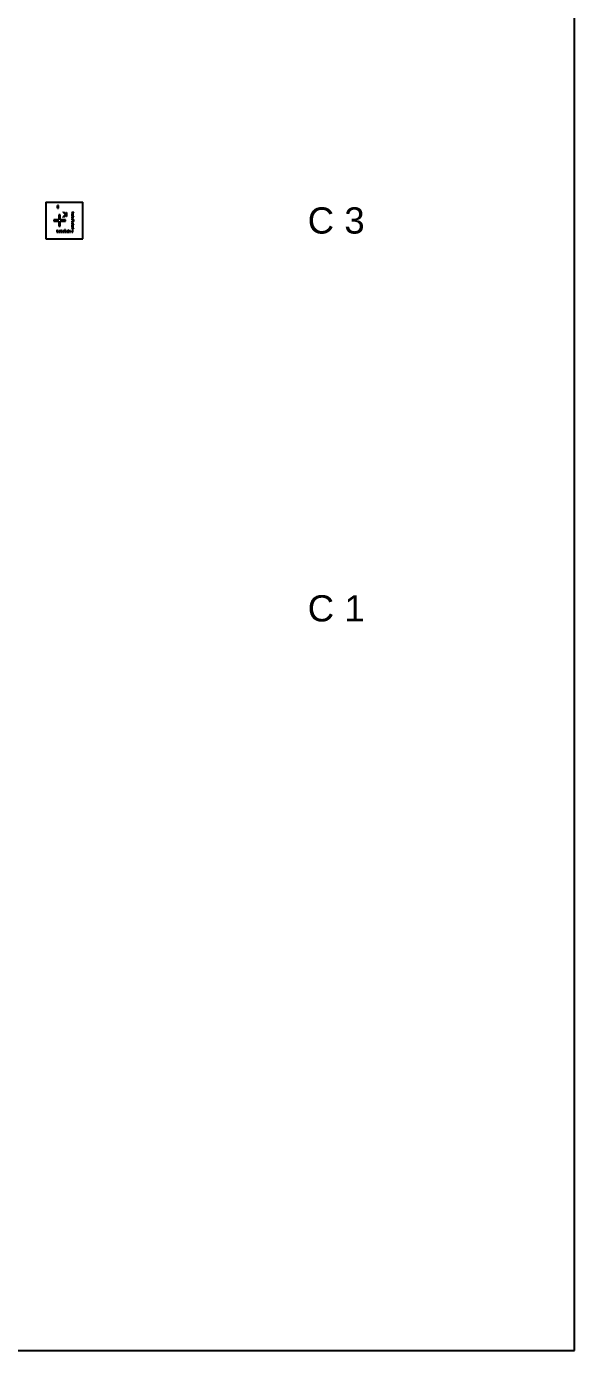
# Model space of a CAD drawing. Extents: x -24493 to 76507, y 84496 to 185496.
# Drawn here: x 55613 to 76507, y 84496 to 134996 of the extents above; entities that cross this region are included whole.
import ezdxf

# ---------------------------------------------------------------- set-up
doc = ezdxf.new("R2010")
doc.units = 13
doc.layers.add('CHROME', color=10, linetype='Continuous')
doc.layers.add('CL - Main', color=150, linetype='Continuous')
doc.styles.get("Standard").update_dxf_attribs({"font": 'arial.ttf'})

msp = doc.modelspace()

# ---------------------------------------------------------------- linework, layer by layer
at = {"layer": 'CHROME'}
for p, q in [((76507, 84496), (76507, 185496)), ((56799, 128171), (56787, 128171)), ((56787, 128171), (56787, 128071)), ((56787, 128071), (56799, 128071)), ((56799, 128071), (56799, 128171)), ((56836, 128171), (56824, 128171)), ((56824, 128171), (56824, 128071)), ((56824, 128071), (56836, 128071)), ((56836, 128071), (56836, 128171)), ((56895, 127818), (56851, 127818)), ((56851, 127818), (56851, 127618)), ((56895, 127618), (56895, 127818)), ((57009, 127909), (57028, 127928)), ((57098, 127821), (57009, 127909)), ((57009, 127732), (57098, 127821)), ((57028, 127928), (57113, 127842)), ((57113, 127799), (57028, 127714)), ((57113, 127842), (57113, 127899)), ((57113, 127899), (57139, 127899)), ((57113, 127743), (57113, 127799)), ((57139, 127899), (57139, 127743)), ((57413, 127902), (57338, 127902)), ((57338, 127902), (57338, 127890)), ((57338, 127890), (57413, 127890)), ((57388, 127872), (57338, 127872)), ((57338, 127872), (57338, 127860)), ((57338, 127860), (57388, 127860)), ((57388, 127842), (57338, 127842)), ((57338, 127842), (57338, 127830)), ((57338, 127830), (57388, 127830)), ((57388, 127812), (57338, 127812)), ((57338, 127812), (57338, 127800)), ((57338, 127800), (57388, 127800)), ((57388, 127782), (57338, 127782)), ((57338, 127782), (57338, 127770)), ((57338, 127770), (57388, 127770)), ((57388, 127860), (57388, 127872)), ((57388, 127830), (57388, 127842)), ((57388, 127800), (57388, 127812)), ((57388, 127770), (57388, 127782)), ((57413, 127890), (57413, 127902)), ((56851, 127618), (56651, 127618)), ((56651, 127618), (56651, 127574)), ((56651, 127574), (56851, 127574)), ((56851, 127574), (56851, 127374)), ((56851, 127374), (56895, 127374)), ((57095, 127618), (56895, 127618)), ((56895, 127374), (56895, 127574)), ((56895, 127574), (57095, 127574)), ((57028, 127714), (57009, 127732)), ((57095, 127574), (57095, 127618)), ((57139, 127743), (57113, 127743)), ((57413, 127752), (57338, 127752)), ((57338, 127752), (57338, 127740)), ((57338, 127740), (57413, 127740)), ((57388, 127722), (57338, 127722)), ((57338, 127722), (57338, 127710)), ((57338, 127710), (57388, 127710)), ((57388, 127692), (57338, 127692)), ((57338, 127692), (57338, 127680)), ((57338, 127680), (57388, 127680)), ((57388, 127662), (57338, 127662)), ((57338, 127662), (57338, 127650)), ((57338, 127650), (57388, 127650)), ((57388, 127632), (57338, 127632)), ((57338, 127632), (57338, 127620)), ((57338, 127620), (57388, 127620)), ((57438, 127602), (57338, 127602)), ((57338, 127602), (57338, 127590)), ((57338, 127590), (57438, 127590)), ((57388, 127572), (57338, 127572)), ((57338, 127572), (57338, 127560)), ((57338, 127560), (57388, 127560)), ((57388, 127542), (57338, 127542)), ((57338, 127542), (57338, 127530)), ((57338, 127530), (57388, 127530)), ((57388, 127512), (57338, 127512)), ((57338, 127512), (57338, 127500)), ((57338, 127500), (57388, 127500)), ((57388, 127482), (57338, 127482)), ((57338, 127482), (57338, 127470)), ((57338, 127470), (57388, 127470)), ((57413, 127452), (57338, 127452)), ((57338, 127452), (57338, 127440)), ((57338, 127440), (57413, 127440)), ((57388, 127422), (57338, 127422)), ((57338, 127422), (57338, 127410)), ((57338, 127410), (57388, 127410)), ((57388, 127392), (57338, 127392)), ((57338, 127392), (57338, 127380)), ((57338, 127380), (57388, 127380)), ((57388, 127362), (57338, 127362)), ((57338, 127362), (57338, 127350)), ((57338, 127350), (57388, 127350)), ((57388, 127332), (57338, 127332)), ((57338, 127332), (57338, 127320)), ((57338, 127320), (57388, 127320)), ((57413, 127302), (57338, 127302)), ((57338, 127302), (57338, 127290)), ((57338, 127290), (57413, 127290)), ((57388, 127710), (57388, 127722)), ((57388, 127680), (57388, 127692)), ((57388, 127650), (57388, 127662)), ((57388, 127620), (57388, 127632)), ((57388, 127560), (57388, 127572)), ((57388, 127530), (57388, 127542)), ((57388, 127500), (57388, 127512)), ((57388, 127470), (57388, 127482)), ((57388, 127410), (57388, 127422)), ((57388, 127380), (57388, 127392)), ((57388, 127350), (57388, 127362)), ((57388, 127320), (57388, 127332)), ((57413, 127740), (57413, 127752)), ((57413, 127440), (57413, 127452)), ((57413, 127290), (57413, 127302)), ((57438, 127590), (57438, 127602)), ((56782, 127226), (56770, 127226)), ((56770, 127226), (56770, 127151)), ((56770, 127151), (56782, 127151)), ((56782, 127151), (56782, 127226)), ((56812, 127201), (56800, 127201)), ((56800, 127201), (56800, 127151)), ((56800, 127151), (56812, 127151)), ((56812, 127151), (56812, 127201)), ((56842, 127201), (56830, 127201)), ((56830, 127201), (56830, 127151)), ((56830, 127151), (56842, 127151)), ((56842, 127151), (56842, 127201)), ((56872, 127201), (56860, 127201)), ((56860, 127201), (56860, 127151)), ((56860, 127151), (56872, 127151)), ((56872, 127151), (56872, 127201)), ((56902, 127201), (56890, 127201)), ((56890, 127201), (56890, 127151)), ((56890, 127151), (56902, 127151)), ((56902, 127151), (56902, 127201)), ((56932, 127226), (56920, 127226)), ((56920, 127226), (56920, 127151)), ((56920, 127151), (56932, 127151)), ((56932, 127151), (56932, 127226)), ((56962, 127201), (56950, 127201)), ((56950, 127201), (56950, 127151)), ((56950, 127151), (56962, 127151)), ((56962, 127151), (56962, 127201)), ((56992, 127201), (56980, 127201)), ((56980, 127201), (56980, 127151)), ((56980, 127151), (56992, 127151)), ((56992, 127151), (56992, 127201)), ((57022, 127201), (57010, 127201)), ((57010, 127201), (57010, 127151)), ((57010, 127151), (57022, 127151)), ((57022, 127151), (57022, 127201)), ((57052, 127201), (57040, 127201)), ((57040, 127201), (57040, 127151)), ((57040, 127151), (57052, 127151)), ((57052, 127151), (57052, 127201)), ((57082, 127251), (57070, 127251)), ((57070, 127251), (57070, 127151)), ((57070, 127151), (57082, 127151)), ((57082, 127151), (57082, 127251)), ((57112, 127201), (57100, 127201)), ((57100, 127201), (57100, 127151)), ((57100, 127151), (57112, 127151)), ((57112, 127151), (57112, 127201)), ((57142, 127201), (57130, 127201)), ((57130, 127201), (57130, 127151)), ((57130, 127151), (57142, 127151)), ((57142, 127151), (57142, 127201)), ((57172, 127201), (57160, 127201)), ((57160, 127201), (57160, 127151)), ((57160, 127151), (57172, 127151)), ((57172, 127151), (57172, 127201)), ((57202, 127201), (57190, 127201)), ((57190, 127201), (57190, 127151)), ((57190, 127151), (57202, 127151)), ((57202, 127151), (57202, 127201)), ((57232, 127226), (57220, 127226)), ((57220, 127226), (57220, 127151)), ((57220, 127151), (57232, 127151)), ((57232, 127151), (57232, 127226)), ((57262, 127201), (57250, 127201)), ((57250, 127201), (57250, 127151)), ((57250, 127151), (57262, 127151)), ((57262, 127151), (57262, 127201)), ((57292, 127201), (57280, 127201)), ((57280, 127201), (57280, 127151)), ((57280, 127151), (57292, 127151)), ((57292, 127151), (57292, 127201)), ((57322, 127201), (57310, 127201)), ((57310, 127201), (57310, 127151)), ((57310, 127151), (57322, 127151)), ((57322, 127151), (57322, 127201)), ((57352, 127201), (57340, 127201)), ((57340, 127201), (57340, 127151)), ((57340, 127151), (57352, 127151)), ((57352, 127151), (57352, 127201)), ((57382, 127226), (57370, 127226)), ((57370, 127226), (57370, 127151)), ((57370, 127151), (57382, 127151)), ((57382, 127151), (57382, 127226)), ((-24493, 84496), (76507, 84496))]:
    msp.add_line(p, q, dxfattribs=at)
at = {"layer": 'CL - Main'}
for p, q in [((56355, 128296), (56355, 126896)), ((56355, 128296), (57755, 128296)), ((57755, 126896), (57755, 128296)), ((56355, 126896), (57755, 126896))]:
    msp.add_line(p, q, dxfattribs=at)

# ---------------------------------------------------------------- texts
at = {"layer": 'CL - Main', "char_height": 1000, "attachment_point": 6}
for s, insert in [('C 3', (68507, 127590)), ('C 1', (68507, 112796))]:
    msp.add_mtext_dynamic_manual_height_columns(s, width=3507.86, gutter_width=12.5, heights=[2632], dxfattribs=dict(at, insert=insert))

doc.saveas('drawing.dxf')
